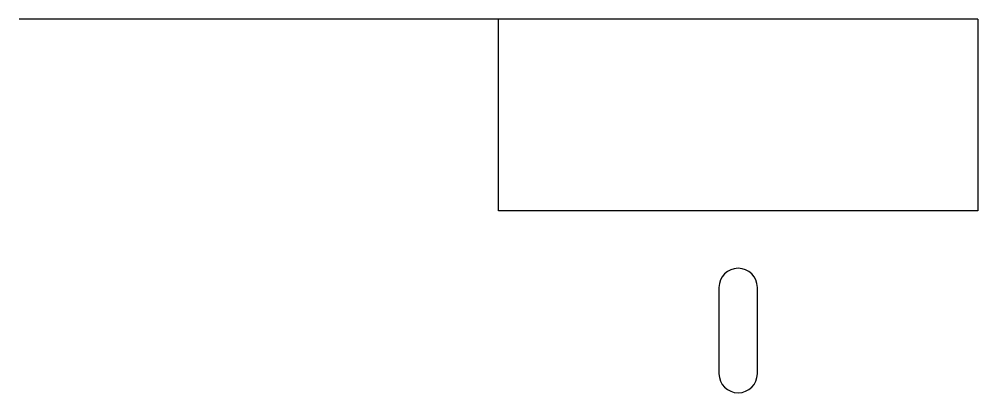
# Model space of a CAD drawing. Header units: millimetres. Extents: x -750 to 250, y -290 to 100.
import ezdxf

# ---------------------------------------------------------------- set-up
doc = ezdxf.new("R2010")
doc.units = ezdxf.units.MM

msp = doc.modelspace()

# ---------------------------------------------------------------- linework, layer by layer
at = {"color": 0, "linetype": 'ByBlock', "lineweight": -2}
for p, q in [((250, 100), (-750, 100)), ((-250, -100), (-250, 100)), ((250, 100), (250, -100)), ((250, -100), (-250, -100))]:
    msp.add_line(p, q, dxfattribs=at)
msp.add_lwpolyline([(-20, -180), (-20, -270, 1), (20, -270), (20, -180, 1), (-20, -180, 1)], format="xyb", dxfattribs=at)

doc.saveas('drawing.dxf')
